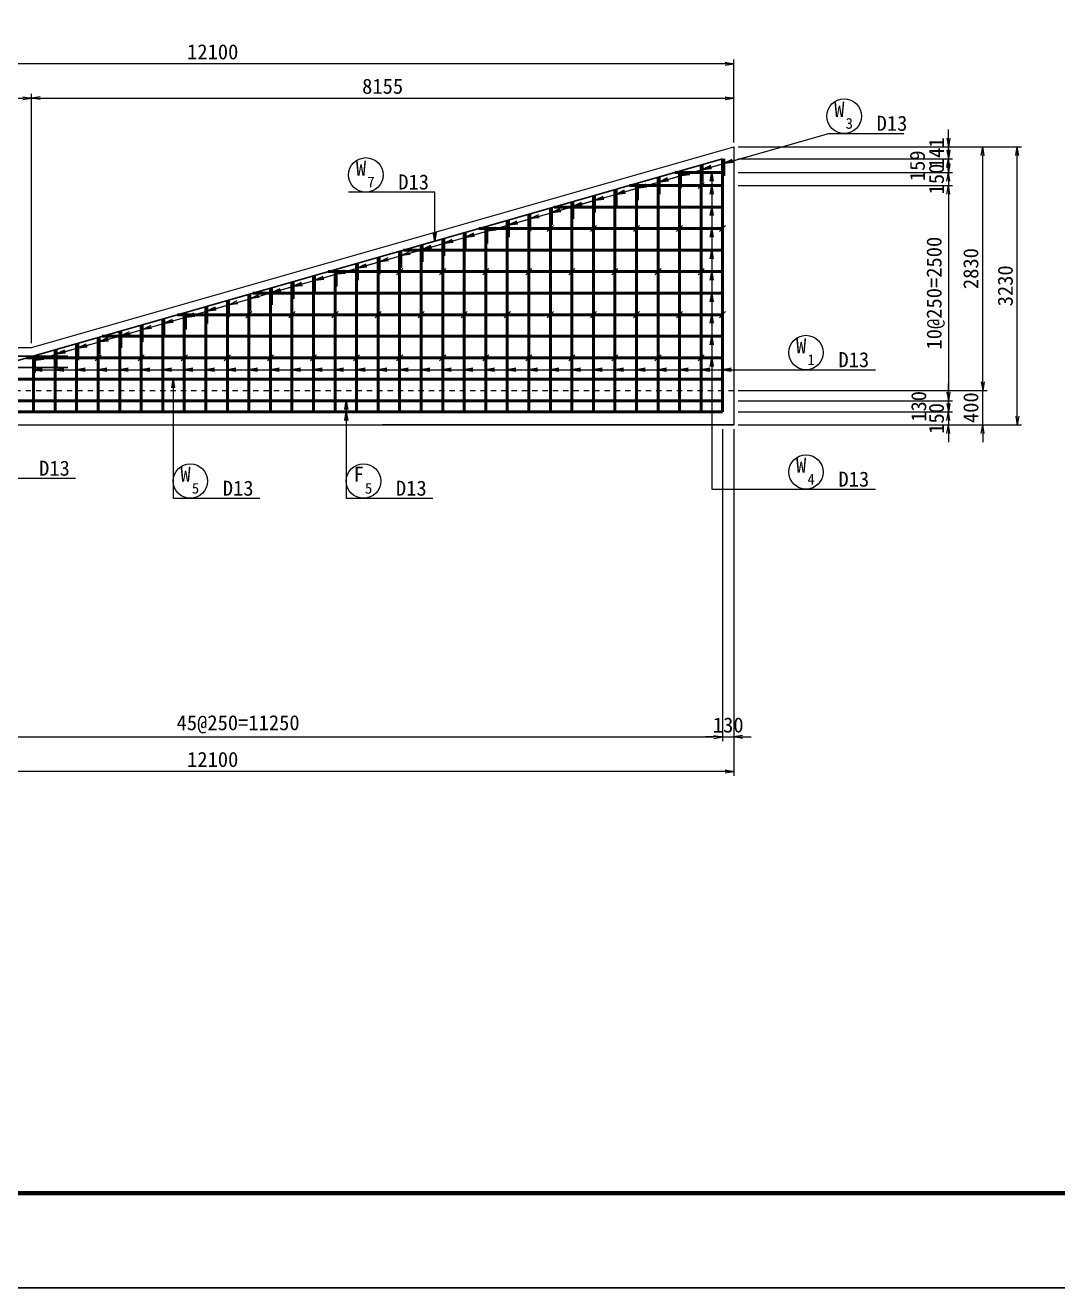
# Model space of a CAD drawing. Header units: millimetres. Extents: x 67792 to 193942, y -50017 to -20317.
# Drawn here: x 121147 to 133134, y -50017 to -35356 of the extents above; entities that cross this region are included whole.
import ezdxf
from ezdxf.enums import TextEntityAlignment as Align

# ---------------------------------------------------------------- set-up
doc = ezdxf.new("R2010")
doc.units = ezdxf.units.MM
doc.header["$LTSCALE"] = 50
doc.header["$PDSIZE"] = 300
doc.linetypes.add('DASHED2', pattern=[0.375, 0.25, -0.125])
doc.linetypes.add('SXF_跳び破線', pattern=[12, 6, -6])
doc.layers.get('Defpoints').update_dxf_attribs({"color": 191})
for name, color, linetype, lineweight in [('D-BGD', 7, 'Continuous', 13), ('D-STR', 1, 'Continuous', 50), ('D-STR-DIM', 7, 'Continuous', 13), ('D-STR-HTXT', 7, 'Continuous', 13), ('D-STR-STR2', 7, 'Continuous', 25), ('D-STR-STR5', 7, 'Continuous', 25), ('D-STR-STR9', 7, 'Continuous', 25), ('D-STR-TXT', 7, 'Continuous', 13), ('D-TTL', 2, 'Continuous', 140)]:
    doc.layers.add(name, color=color, linetype=linetype, lineweight=lineweight)
doc.styles.add('YOKO_GOTHIC', font='MS Gothic.ttf')
doc.dimstyles.new('S50', dxfattribs={"dimscale": 50, "dimtxt": 3.5, "dimasz": 2, "dimexe": 1, "dimexo": 1, "dimgap": 1, "dimtad": 1, "dimdec": 0, "dimzin": 1, "dimdsep": 46, "dimtxsty": 'YOKO_GOTHIC', "dimblk": 'OPEN', "dimcen": 0, "dimclrd": 256, "dimclre": 256, "dimclrt": 256, "dimaunit": 1, "dimadec": 3, "dimazin": 0, "dimtfac": 1, "dimtdec": 0, "dimtix": 1, "dimtmove": 2, "dimatfit": 3, "dimldrblk": 'OPEN', "dimfxl": 1, "dimlwd": -1, "dimlwe": -1, "dimarcsym": 2})

# ---------------------------------------------------------------- blocks, each defined once
blk = doc.blocks.new('_Open')
at = {"color": 0, "linetype": 'ByBlock', "lineweight": -2}
for p, q in [((-1, 0.17), (0, 0)), ((-1, -0.17), (0, 0)), ((0, 0), (-1, 0))]:
    blk.add_line(p, q, dxfattribs=at)
blk = doc.blocks.new('*D364')
at = {"layer": 'D-STR-DIM', "ltscale": 1500, "transparency": 16777216}
for p, q in [((117673, -39047), (117673, -36153)), ((117773, -36203), (121119, -36203)), ((121219, -39047), (121219, -36153))]:
    blk.add_line(p, q, dxfattribs=at)
at = {"layer": 'Defpoints', "color": 0, "ltscale": 1500, "transparency": 16777216}
for p in [(121219, -36203), (117673, -39097), (121219, -39097)]:
    blk.add_point(p, dxfattribs=at)
at = {"layer": 'D-STR-DIM', "ltscale": 1500, "transparency": 16777216, "xscale": 100, "yscale": 100, "zscale": 100, "rotation": 180}
blk.add_blockref('_Open', (117673, -36203), dxfattribs=at)
at = {"layer": 'D-STR-DIM', "ltscale": 1500, "transparency": 16777216, "xscale": 100, "yscale": 100, "zscale": 100}
blk.add_blockref('_Open', (121219, -36203), dxfattribs=at)
at = {"layer": 'D-STR-DIM', "ltscale": 1500, "transparency": 16777216, "insert": (119446, -36066), "char_height": 175, "attachment_point": 5, "style": 'YOKO_GOTHIC'}
blk.add_mtext('3545', dxfattribs=at)
blk = doc.blocks.new('*D365')
at = {"layer": 'D-STR-DIM', "ltscale": 1500, "transparency": 16777216}
for p, q in [((121219, -39047), (121219, -36153)), ((121319, -36203), (129273, -36203)), ((129373, -36717), (129373, -36153))]:
    blk.add_line(p, q, dxfattribs=at)
at = {"layer": 'Defpoints', "color": 0, "ltscale": 1500, "transparency": 16777216}
for p in [(129373, -36203), (129373, -36767), (121219, -39097)]:
    blk.add_point(p, dxfattribs=at)
at = {"layer": 'D-STR-DIM', "ltscale": 1500, "transparency": 16777216, "xscale": 100, "yscale": 100, "zscale": 100, "rotation": 180}
blk.add_blockref('_Open', (121219, -36203), dxfattribs=at)
at = {"layer": 'D-STR-DIM', "ltscale": 1500, "transparency": 16777216, "xscale": 100, "yscale": 100, "zscale": 100}
blk.add_blockref('_Open', (129373, -36203), dxfattribs=at)
at = {"layer": 'D-STR-DIM', "ltscale": 1500, "transparency": 16777216, "insert": (125296, -36066), "char_height": 175, "attachment_point": 5, "style": 'YOKO_GOTHIC'}
blk.add_mtext('8155', dxfattribs=at)
blk = doc.blocks.new('*D366')
at = {"layer": 'D-STR-DIM', "ltscale": 1500, "transparency": 16777216}
for p, q in [((117273, -39047), (117273, -35753)), ((129373, -36717), (129373, -35753)), ((129273, -35803), (117373, -35803))]:
    blk.add_line(p, q, dxfattribs=at)
at = {"layer": 'Defpoints', "color": 0, "ltscale": 1500, "transparency": 16777216}
for p in [(117273, -35803), (129373, -36767), (117273, -39097)]:
    blk.add_point(p, dxfattribs=at)
at = {"layer": 'D-STR-DIM', "ltscale": 1500, "transparency": 16777216, "xscale": 100, "yscale": 100, "zscale": 100, "rotation": 180}
blk.add_blockref('_Open', (117273, -35803), dxfattribs=at)
at = {"layer": 'D-STR-DIM', "ltscale": 1500, "transparency": 16777216, "xscale": 100, "yscale": 100, "zscale": 100}
blk.add_blockref('_Open', (129373, -35803), dxfattribs=at)
at = {"layer": 'D-STR-DIM', "ltscale": 1500, "transparency": 16777216, "insert": (123323, -35666), "char_height": 175, "attachment_point": 5, "style": 'YOKO_GOTHIC'}
blk.add_mtext('12100', dxfattribs=at)
blk = doc.blocks.new('*D370')
at = {"layer": 'D-STR-DIM', "ltscale": 1500, "transparency": 16777216}
for p, q in [((129243, -40047), (129243, -43671)), ((117993, -40647), (117993, -43671)), ((118093, -43621), (129143, -43621))]:
    blk.add_line(p, q, dxfattribs=at)
at = {"layer": 'Defpoints', "color": 0, "ltscale": 1500, "transparency": 16777216}
for p in [(129243, -39997), (117993, -40597), (129243, -43621)]:
    blk.add_point(p, dxfattribs=at)
at = {"layer": 'D-STR-DIM', "ltscale": 1500, "transparency": 16777216, "xscale": 100, "yscale": 100, "zscale": 100, "rotation": 180}
blk.add_blockref('_Open', (117993, -43621), dxfattribs=at)
at = {"layer": 'D-STR-DIM', "ltscale": 1500, "transparency": 16777216, "xscale": 100, "yscale": 100, "zscale": 100}
blk.add_blockref('_Open', (129243, -43621), dxfattribs=at)
at = {"layer": 'D-STR-DIM', "ltscale": 1500, "transparency": 16777216, "insert": (123618, -43474), "char_height": 175, "attachment_point": 5, "style": 'YOKO_GOTHIC'}
blk.add_mtext('45@250=11250', dxfattribs=at)
blk = doc.blocks.new('*D371')
at = {"layer": 'D-STR-DIM', "ltscale": 1500, "transparency": 16777216}
for p, q in [((129243, -40047), (129243, -43671)), ((129373, -40047), (129373, -43671)), ((129143, -43621), (129043, -43621)), ((129243, -43621), (129373, -43621)), ((129473, -43621), (129573, -43621))]:
    blk.add_line(p, q, dxfattribs=at)
at = {"layer": 'Defpoints', "color": 0, "ltscale": 1500, "transparency": 16777216}
for p in [(129243, -39997), (129373, -39997), (129373, -43621)]:
    blk.add_point(p, dxfattribs=at)
at = {"layer": 'D-STR-DIM', "ltscale": 1500, "transparency": 16777216, "xscale": 100, "yscale": 100, "zscale": 100}
blk.add_blockref('_Open', (129243, -43621), dxfattribs=at)
at = {"layer": 'D-STR-DIM', "ltscale": 1500, "transparency": 16777216, "xscale": 100, "yscale": 100, "zscale": 100, "rotation": 180}
blk.add_blockref('_Open', (129373, -43621), dxfattribs=at)
at = {"layer": 'D-STR-DIM', "ltscale": 1500, "transparency": 16777216, "insert": (129308, -43483), "char_height": 175, "attachment_point": 5, "style": 'YOKO_GOTHIC'}
blk.add_mtext('130', dxfattribs=at)
blk = doc.blocks.new('*D372')
at = {"layer": 'D-STR-DIM', "ltscale": 1500, "transparency": 16777216}
for p, q in [((129373, -40047), (129373, -44071)), ((117273, -40647), (117273, -44071)), ((129273, -44021), (117373, -44021))]:
    blk.add_line(p, q, dxfattribs=at)
at = {"layer": 'Defpoints', "color": 0, "ltscale": 1500, "transparency": 16777216}
for p in [(129373, -39997), (117273, -40597), (117273, -44021)]:
    blk.add_point(p, dxfattribs=at)
at = {"layer": 'D-STR-DIM', "ltscale": 1500, "transparency": 16777216, "xscale": 100, "yscale": 100, "zscale": 100, "rotation": 180}
blk.add_blockref('_Open', (117273, -44021), dxfattribs=at)
at = {"layer": 'D-STR-DIM', "ltscale": 1500, "transparency": 16777216, "xscale": 100, "yscale": 100, "zscale": 100}
blk.add_blockref('_Open', (129373, -44021), dxfattribs=at)
at = {"layer": 'D-STR-DIM', "ltscale": 1500, "transparency": 16777216, "insert": (123323, -43883), "char_height": 175, "attachment_point": 5, "style": 'YOKO_GOTHIC'}
blk.add_mtext('12100', dxfattribs=at)
blk = doc.blocks.new('*D287')
at = {"layer": 'D-STR-DIM', "ltscale": 1500, "transparency": 16777216}
for p, q in [((131864, -36667), (131864, -36567)), ((129423, -36767), (131914, -36767)), ((131864, -36767), (131864, -36908)), ((129423, -36908), (131914, -36908)), ((131864, -37008), (131864, -37108))]:
    blk.add_line(p, q, dxfattribs=at)
at = {"layer": 'Defpoints', "color": 0, "ltscale": 1500, "transparency": 16777216}
for p in [(129373, -36767), (129373, -36908), (131864, -36908)]:
    blk.add_point(p, dxfattribs=at)
at = {"layer": 'D-STR-DIM', "ltscale": 1500, "transparency": 16777216, "xscale": 100, "yscale": 100, "zscale": 100}
for p, rotation in [((131864, -36767), 270), ((131864, -36908), 90)]:
    blk.add_blockref('_Open', p, dxfattribs=dict(at, rotation=rotation))
at = {"layer": 'D-STR-DIM', "ltscale": 1500, "transparency": 16777216, "insert": (131726, -36838), "char_height": 175, "attachment_point": 5, "rotation": 90, "style": 'YOKO_GOTHIC'}
blk.add_mtext('141', dxfattribs=at)
blk = doc.blocks.new('*D288')
at = {"layer": 'D-STR-DIM', "ltscale": 1500, "transparency": 16777216}
for p, q in [((131864, -36808), (131864, -36708)), ((129423, -36908), (131914, -36908)), ((131864, -36908), (131864, -37067)), ((129423, -37067), (131914, -37067)), ((131864, -37167), (131864, -37267))]:
    blk.add_line(p, q, dxfattribs=at)
at = {"layer": 'Defpoints', "color": 0, "ltscale": 1500, "transparency": 16777216}
for p in [(129373, -36908), (129373, -37067), (131864, -37067)]:
    blk.add_point(p, dxfattribs=at)
at = {"layer": 'D-STR-DIM', "ltscale": 1500, "transparency": 16777216, "xscale": 100, "yscale": 100, "zscale": 100}
for p, rotation in [((131864, -36908), 270), ((131864, -37067), 90)]:
    blk.add_blockref('_Open', p, dxfattribs=dict(at, rotation=rotation))
at = {"layer": 'D-STR-DIM', "ltscale": 1500, "transparency": 16777216, "insert": (131505, -36988), "char_height": 175, "attachment_point": 5, "rotation": 90, "style": 'YOKO_GOTHIC'}
blk.add_mtext('159', dxfattribs=at)
blk = doc.blocks.new('*D289')
at = {"layer": 'D-STR-DIM', "ltscale": 1500, "transparency": 16777216}
for p, q in [((131864, -36967), (131864, -36867)), ((129423, -37067), (131914, -37067)), ((131864, -37067), (131864, -37217)), ((129423, -37217), (131914, -37217)), ((131864, -37317), (131864, -37417))]:
    blk.add_line(p, q, dxfattribs=at)
at = {"layer": 'Defpoints', "color": 0, "ltscale": 1500, "transparency": 16777216}
for p in [(129373, -37067), (129373, -37217), (131864, -37217)]:
    blk.add_point(p, dxfattribs=at)
at = {"layer": 'D-STR-DIM', "ltscale": 1500, "transparency": 16777216, "xscale": 100, "yscale": 100, "zscale": 100}
for p, rotation in [((131864, -37067), 270), ((131864, -37217), 90)]:
    blk.add_blockref('_Open', p, dxfattribs=dict(at, rotation=rotation))
at = {"layer": 'D-STR-DIM', "ltscale": 1500, "transparency": 16777216, "insert": (131726, -37142), "char_height": 175, "attachment_point": 5, "rotation": 90, "style": 'YOKO_GOTHIC'}
blk.add_mtext('150', dxfattribs=at)
blk = doc.blocks.new('*D290')
at = {"layer": 'D-STR-DIM', "ltscale": 1500, "transparency": 16777216}
for p, q in [((129423, -37217), (131914, -37217)), ((131864, -37317), (131864, -39617)), ((129423, -39717), (131914, -39717))]:
    blk.add_line(p, q, dxfattribs=at)
at = {"layer": 'Defpoints', "color": 0, "ltscale": 1500, "transparency": 16777216}
for p in [(129373, -37217), (129373, -39717), (131864, -39717)]:
    blk.add_point(p, dxfattribs=at)
at = {"layer": 'D-STR-DIM', "ltscale": 1500, "transparency": 16777216, "xscale": 100, "yscale": 100, "zscale": 100}
for p, rotation in [((131864, -37217), 90), ((131864, -39717), 270)]:
    blk.add_blockref('_Open', p, dxfattribs=dict(at, rotation=rotation))
at = {"layer": 'D-STR-DIM', "ltscale": 1500, "transparency": 16777216, "insert": (131717, -38467), "char_height": 175, "attachment_point": 5, "rotation": 90, "style": 'YOKO_GOTHIC'}
blk.add_mtext('10@250=2500', dxfattribs=at)
blk = doc.blocks.new('*D291')
at = {"layer": 'D-STR-DIM', "ltscale": 1500, "transparency": 16777216}
for p, q in [((131864, -39617), (131864, -39517)), ((129423, -39717), (131914, -39717)), ((131864, -39717), (131864, -39847)), ((129423, -39847), (131914, -39847)), ((131864, -39947), (131864, -40047))]:
    blk.add_line(p, q, dxfattribs=at)
at = {"layer": 'Defpoints', "color": 0, "ltscale": 1500, "transparency": 16777216}
for p in [(129373, -39717), (129373, -39847), (131864, -39847)]:
    blk.add_point(p, dxfattribs=at)
at = {"layer": 'D-STR-DIM', "ltscale": 1500, "transparency": 16777216, "xscale": 100, "yscale": 100, "zscale": 100}
for p, rotation in [((131864, -39717), 270), ((131864, -39847), 90)]:
    blk.add_blockref('_Open', p, dxfattribs=dict(at, rotation=rotation))
at = {"layer": 'D-STR-DIM', "ltscale": 1500, "transparency": 16777216, "insert": (131521, -39782), "char_height": 175, "attachment_point": 5, "rotation": 90, "style": 'YOKO_GOTHIC'}
blk.add_mtext('130', dxfattribs=at)
blk = doc.blocks.new('*D292')
at = {"layer": 'D-STR-DIM', "ltscale": 1500, "transparency": 16777216}
for p, q in [((131864, -39747), (131864, -39647)), ((129423, -39847), (131914, -39847)), ((131864, -39847), (131864, -39997)), ((129423, -39997), (131914, -39997)), ((131864, -40097), (131864, -40197))]:
    blk.add_line(p, q, dxfattribs=at)
at = {"layer": 'Defpoints', "color": 0, "ltscale": 1500, "transparency": 16777216}
for p in [(129373, -39847), (129373, -39997), (131864, -39997)]:
    blk.add_point(p, dxfattribs=at)
at = {"layer": 'D-STR-DIM', "ltscale": 1500, "transparency": 16777216, "xscale": 100, "yscale": 100, "zscale": 100}
for p, rotation in [((131864, -39847), 270), ((131864, -39997), 90)]:
    blk.add_blockref('_Open', p, dxfattribs=dict(at, rotation=rotation))
at = {"layer": 'D-STR-DIM', "ltscale": 1500, "transparency": 16777216, "insert": (131726, -39922), "char_height": 175, "attachment_point": 5, "rotation": 90, "style": 'YOKO_GOTHIC'}
blk.add_mtext('150', dxfattribs=at)
blk = doc.blocks.new('*D293')
at = {"layer": 'D-STR-DIM', "ltscale": 1500, "transparency": 16777216}
for p, q in [((132264, -39497), (132264, -39397)), ((129423, -39597), (132314, -39597)), ((132264, -39997), (132264, -39597)), ((129423, -39997), (132314, -39997)), ((132264, -40097), (132264, -40197))]:
    blk.add_line(p, q, dxfattribs=at)
at = {"layer": 'Defpoints', "color": 0, "ltscale": 1500, "transparency": 16777216}
for p in [(129373, -39597), (132264, -39597), (129373, -39997)]:
    blk.add_point(p, dxfattribs=at)
at = {"layer": 'D-STR-DIM', "ltscale": 1500, "transparency": 16777216, "xscale": 100, "yscale": 100, "zscale": 100}
for p, rotation in [((132264, -39597), 270), ((132264, -39997), 90)]:
    blk.add_blockref('_Open', p, dxfattribs=dict(at, rotation=rotation))
at = {"layer": 'D-STR-DIM', "ltscale": 1500, "transparency": 16777216, "insert": (132126, -39797), "char_height": 175, "attachment_point": 5, "rotation": 90, "style": 'YOKO_GOTHIC'}
blk.add_mtext('400', dxfattribs=at)
blk = doc.blocks.new('*D294')
at = {"layer": 'D-STR-DIM', "ltscale": 1500, "transparency": 16777216}
for p, q in [((129423, -36767), (132314, -36767)), ((132264, -39497), (132264, -36867)), ((129423, -39597), (132314, -39597))]:
    blk.add_line(p, q, dxfattribs=at)
at = {"layer": 'Defpoints', "color": 0, "ltscale": 1500, "transparency": 16777216}
for p in [(129373, -36767), (132264, -36767), (129373, -39597)]:
    blk.add_point(p, dxfattribs=at)
at = {"layer": 'D-STR-DIM', "ltscale": 1500, "transparency": 16777216, "xscale": 100, "yscale": 100, "zscale": 100}
for p, rotation in [((132264, -36767), 90), ((132264, -39597), 270)]:
    blk.add_blockref('_Open', p, dxfattribs=dict(at, rotation=rotation))
at = {"layer": 'D-STR-DIM', "ltscale": 1500, "transparency": 16777216, "insert": (132126, -38182), "char_height": 175, "attachment_point": 5, "rotation": 90, "style": 'YOKO_GOTHIC'}
blk.add_mtext('2830', dxfattribs=at)
blk = doc.blocks.new('*D295')
at = {"layer": 'D-STR-DIM', "ltscale": 1500, "transparency": 16777216}
for p, q in [((129423, -36767), (132714, -36767)), ((132664, -39897), (132664, -36867)), ((129423, -39997), (132714, -39997))]:
    blk.add_line(p, q, dxfattribs=at)
at = {"layer": 'Defpoints', "color": 0, "ltscale": 1500, "transparency": 16777216}
for p in [(129373, -36767), (132664, -36767), (129373, -39997)]:
    blk.add_point(p, dxfattribs=at)
at = {"layer": 'D-STR-DIM', "ltscale": 1500, "transparency": 16777216, "xscale": 100, "yscale": 100, "zscale": 100}
for p, rotation in [((132664, -36767), 90), ((132664, -39997), 270)]:
    blk.add_blockref('_Open', p, dxfattribs=dict(at, rotation=rotation))
at = {"layer": 'D-STR-DIM', "ltscale": 1500, "transparency": 16777216, "insert": (132526, -38382), "char_height": 175, "attachment_point": 5, "rotation": 90, "style": 'YOKO_GOTHIC'}
blk.add_mtext('3230', dxfattribs=at)

msp = doc.modelspace()

# ---------------------------------------------------------------- linework, layer by layer
at = {"layer": 'D-BGD'}
for p, q in [((129373.2, -36767.2), (129373.2, -39997.1)), ((120073.2, -39997.1), (129373.2, -39997.1)), ((129373.2, -39997.1), (125296.1, -39997.1))]:
    msp.add_line(p, q, dxfattribs=at)
at = {"layer": 'D-BGD', "linetype": 'SXF_跳び破線', "ltscale": 0.2}
msp.add_line((117673.2, -39597.1), (129373.2, -39597.1), dxfattribs=at)
at = {"layer": 'D-BGD'}
msp.add_lwpolyline([(117273.2, -39097.1), (121218.7, -39097.1), (129373.2, -36767.2)], dxfattribs=at)
at = {"layer": 'D-STR'}
for p, q in [((129243.2, -36908.4), (129243.2, -39847.1)), ((128687.7, -37067.1), (129243.2, -37067.1)), ((128743.2, -37051.2), (128743.2, -39847.1)), ((128993.2, -36979.8), (128993.2, -39847.1)), ((128162.7, -37217.1), (129243.2, -37217.1)), ((128243.2, -37194.1), (128243.2, -39847.1)), ((128493.2, -37122.7), (128493.2, -39847.1)), ((127743.2, -37337), (127743.2, -39847.1)), ((127993.2, -37265.5), (127993.2, -39847.1)), ((127243.2, -37479.8), (127243.2, -39847.1)), ((127287.7, -37467.1), (129243.2, -37467.1)), ((127493.2, -37408.4), (127493.2, -39847.1)), ((126743.2, -37622.7), (126743.2, -39847.1)), ((126993.2, -37551.2), (126993.2, -39847.1)), ((126243.2, -37765.5), (126243.2, -39847.1)), ((126412.7, -37717.1), (129243.2, -37717.1)), ((126493.2, -37694.1), (126493.2, -39847.1)), ((125537.7, -37967.1), (129243.2, -37967.1)), ((125743.2, -37908.4), (125743.2, -39847.1)), ((125993.2, -37837), (125993.2, -39847.1)), ((125243.2, -38051.2), (125243.2, -39847.1)), ((125493.2, -37979.8), (125493.2, -39847.1)), ((124662.7, -38217.1), (129243.2, -38217.1)), ((124743.2, -38194.1), (124743.2, -39847.1)), ((124993.2, -38122.7), (124993.2, -39847.1)), ((123993.2, -38408.4), (123993.2, -39847.1)), ((124243.2, -38337), (124243.2, -39847.1)), ((124493.2, -38265.5), (124493.2, -39847.1)), ((123493.2, -38551.2), (123493.2, -39847.1)), ((123743.2, -38479.8), (123743.2, -39847.1)), ((123787.7, -38467.1), (129243.2, -38467.1)), ((122993.2, -38694.1), (122993.2, -39847.1)), ((123243.2, -38622.7), (123243.2, -39847.1)), ((122493.2, -38837), (122493.2, -39847.1)), ((122743.2, -38765.5), (122743.2, -39847.1)), ((122912.7, -38717.1), (129243.2, -38717.1)), ((121993.2, -38979.8), (121993.2, -39847.1)), ((122037.7, -38967.1), (129243.2, -38967.1)), ((122243.2, -38908.4), (122243.2, -39847.1)), ((121493.2, -39122.7), (121493.2, -39847.1)), ((121743.2, -39051.2), (121743.2, -39847.1)), ((121162.7, -39217.1), (129243.2, -39217.1)), ((121243.2, -39194.1), (121243.2, -39847.1)), ((117393.2, -39467.1), (129243.2, -39467.1)), ((117393.2, -39717.1), (129243.2, -39717.1)), ((117393.2, -39847.1), (129243.2, -39847.1))]:
    msp.add_line(p, q, dxfattribs=at)
at = {"layer": 'D-STR-HTXT'}
for p, q in [((120730.6, -40617.3), (121730.6, -40617.3)), ((122863.6, -40849.2), (123870.1, -40849.2)), ((124873.7, -40849.2), (125880.3, -40849.2))]:
    msp.add_line(p, q, dxfattribs=at)
for centre in [(130654.6, -36412), (125100.9, -37093.7), (130211.3, -39156.9), (123063.6, -40649.2), (125073.7, -40649.2), (130211.3, -40544.1)]:
    msp.add_circle(centre, 200, dxfattribs=at)
at = {"layer": 'D-STR-STR2'}
for p, q in [((120838.5, -39309.7), (129243.2, -36908.4)), ((117393.2, -39197.1), (121642.7, -39197.1)), ((117393.2, -39332.1), (121642.7, -39332.1))]:
    msp.add_line(p, q, dxfattribs=at)
at = {"layer": 'D-STR-STR5'}
for p, q in [((128957.9, -37252.5), (129028.6, -37181.7)), ((127207.9, -37752.5), (127278.6, -37681.7)), ((127707.9, -37752.5), (127778.6, -37681.7)), ((128207.9, -37752.5), (128278.6, -37681.7)), ((128707.9, -37752.5), (128778.6, -37681.7)), ((129207.9, -37752.5), (129278.6, -37681.7)), ((125457.9, -38252.5), (125528.6, -38181.7)), ((125957.9, -38252.5), (126028.6, -38181.7)), ((126457.9, -38252.5), (126528.6, -38181.7)), ((126957.9, -38252.5), (127028.6, -38181.7)), ((127457.9, -38252.5), (127528.6, -38181.7)), ((127957.9, -38252.5), (128028.6, -38181.7)), ((128457.9, -38252.5), (128528.6, -38181.7)), ((128957.9, -38252.5), (129028.6, -38181.7)), ((123707.9, -38752.5), (123778.6, -38681.7)), ((124207.9, -38752.5), (124278.6, -38681.7)), ((124707.9, -38752.5), (124778.6, -38681.7)), ((125207.9, -38752.5), (125278.6, -38681.7)), ((125707.9, -38752.5), (125778.6, -38681.7)), ((126207.9, -38752.5), (126278.6, -38681.7)), ((126707.9, -38752.5), (126778.6, -38681.7)), ((127207.9, -38752.5), (127278.6, -38681.7)), ((127707.9, -38752.5), (127778.6, -38681.7)), ((128207.9, -38752.5), (128278.6, -38681.7)), ((128707.9, -38752.5), (128778.6, -38681.7)), ((129207.9, -38752.5), (129278.6, -38681.7)), ((121957.9, -39252.5), (122028.6, -39181.7)), ((122457.9, -39252.5), (122528.6, -39181.7)), ((122957.9, -39252.5), (123028.6, -39181.7)), ((123457.9, -39252.5), (123528.6, -39181.7)), ((123957.9, -39252.5), (124028.6, -39181.7)), ((124457.9, -39252.5), (124528.6, -39181.7)), ((124957.9, -39252.5), (125028.6, -39181.7)), ((125457.9, -39252.5), (125528.6, -39181.7)), ((125957.9, -39252.5), (126028.6, -39181.7)), ((126457.9, -39252.5), (126528.6, -39181.7)), ((126957.9, -39252.5), (127028.6, -39181.7)), ((127457.9, -39252.5), (127528.6, -39181.7)), ((127957.9, -39252.5), (128028.6, -39181.7)), ((128457.9, -39252.5), (128528.6, -39181.7)), ((128957.9, -39252.5), (129028.6, -39181.7))]:
    msp.add_line(p, q, dxfattribs=at)
at = {"layer": 'D-STR-STR9'}
for p, q in [((129263.2, -36908.4), (129263.2, -37103.4)), ((128763.2, -37051.2), (128763.2, -37246.2)), ((129013.2, -36979.8), (129013.2, -37174.8)), ((128263.2, -37194.1), (128263.2, -37389.1)), ((128513.2, -37122.7), (128513.2, -37317.7)), ((127763.2, -37337), (127763.2, -37532)), ((128013.2, -37265.5), (128013.2, -37460.5)), ((127263.2, -37479.8), (127263.2, -37674.8)), ((127513.2, -37408.4), (127513.2, -37603.4)), ((126763.2, -37622.7), (126763.2, -37817.7)), ((127013.2, -37551.2), (127013.2, -37746.2)), ((126263.2, -37765.5), (126263.2, -37960.5)), ((126513.2, -37694.1), (126513.2, -37889.1)), ((125763.2, -37908.4), (125763.2, -38103.4)), ((126013.2, -37837), (126013.2, -38032)), ((125263.2, -38051.2), (125263.2, -38246.2)), ((125513.2, -37979.8), (125513.2, -38174.8)), ((124763.2, -38194.1), (124763.2, -38389.1)), ((125013.2, -38122.7), (125013.2, -38317.7)), ((124013.2, -38408.4), (124013.2, -38603.4)), ((124263.2, -38337), (124263.2, -38532)), ((124513.2, -38265.5), (124513.2, -38460.5)), ((123513.2, -38551.2), (123513.2, -38746.2)), ((123763.2, -38479.8), (123763.2, -38674.8)), ((123013.2, -38694.1), (123013.2, -38889.1)), ((123263.2, -38622.7), (123263.2, -38817.7)), ((122513.2, -38837), (122513.2, -39032)), ((122763.2, -38765.5), (122763.2, -38960.5)), ((122013.2, -38979.8), (122013.2, -39174.8)), ((122263.2, -38908.4), (122263.2, -39103.4)), ((121513.2, -39122.7), (121513.2, -39317.7)), ((121763.2, -39051.2), (121763.2, -39246.2)), ((121263.2, -39194.1), (121263.2, -39389.1))]:
    msp.add_line(p, q, dxfattribs=at)
at = {"layer": 'D-TTL'}
msp.add_lwpolyline([(110866.7, -21416.6), (110866.7, -48916.6), (150866.7, -48916.6), (150866.7, -21416.6)], close=True, dxfattribs=at)
at = {"layer": 'Defpoints', "color": 1}
msp.add_lwpolyline([(109841.7, -20316.6), (109841.7, -50016.6), (151891.7, -50016.6), (151891.7, -20316.6)], close=True, dxfattribs=at)

# ---------------------------------------------------------------- block references
at = {"layer": 'D-STR-HTXT'}
for p, xscale, yscale, zscale, rotation in [((127013.2, -37601.8), 100, 100, 100, 195.9453959009201), ((125263.2, -38101.8), 100, 100, 100, 195.9453959009201), ((125513.2, -38030.3), 100, 100, 100, 195.9453959009201), ((123763.2, -38530.3), 99.99999999999999, 99.99999999999999, 99.99999999999999, 195.9453959009172), ((123513.2, -38601.8), 100, 100, 100, 195.9453959009201), ((122513.2, -38887.5), 99.99999999999999, 99.99999999999999, 99.99999999999999, 195.9453959009172), ((122263.2, -38958.9), 99.99999999999999, 99.99999999999999, 99.99999999999999, 195.9453959009172)]:
    msp.add_blockref('_Open', p, dxfattribs=dict(at, xscale=xscale, yscale=yscale, zscale=zscale, rotation=rotation))

# ---------------------------------------------------------------- texts
at = {"layer": 'D-STR-TXT', "style": 'YOKO_GOTHIC'}
for s, height, p in [('W', 175, (130598.3, -36420.3)), ('3', 125, (130714, -36558.1)), ('W', 175, (125044.6, -37102)), ('7', 125, (125160.3, -37239.8)), ('W', 175, (130155, -39165.2)), ('1', 125, (130270.7, -39303)), ('W', 175, (130155, -40552.4)), ('4', 125, (130270.7, -40690.2)), ('5', 125, (123123, -40795.3)), ('5', 125, (125133.1, -40795.3))]:
    msp.add_text(s, height=height, dxfattribs=at).set_placement(p, align=Align.CENTER)
for p in [(131031.1, -36582), (125477.4, -37263.7), (130587.8, -39326.9), (130587.8, -40714.1), (123440.1, -40819.2), (125450.3, -40819.2)]:
    msp.add_text('D13', height=175, dxfattribs=at).set_placement(p)
at = {"layer": 'D-STR-TXT', "color": 4, "style": 'YOKO_GOTHIC'}
msp.add_text('D13', height=175, dxfattribs=at).set_placement((121307.1, -40587.3))
at = {"layer": 'D-STR-TXT', "linetype": 'DASHED2', "ltscale": 0.5, "style": 'YOKO_GOTHIC'}
for s, p in [('W', (123007.3, -40657.5)), ('F', (125017.5, -40657.5))]:
    msp.add_text(s, height=175, dxfattribs=at).set_placement(p, align=Align.CENTER)

# ---------------------------------------------------------------- dimensions: what is measured, and where the dimension line sits
at = {"layer": 'D-STR-DIM', "ltscale": 1500}
for base, p1, p2, picture, middle in [((117273.2, -35803.3), (129373.2, -36767.2), (117273.2, -39097.1), '*D366', (123323.2, -35665.8)), ((121218.7203, -36203.3012), (117673.2432, -39097.1002), (121218.7203, -39097.1002), '*D364', (119445.9817, -36065.8012)), ((129373.2432, -36203.3012), (121218.7203, -39097.1002), (129373.2432, -36767.2365), '*D365', (125295.9817, -36065.8012)), ((117273.2, -44020.9), (129373.2, -39997.1), (117273.2, -40597.1), '*D372', (123323.2, -43883.4)), ((129373.2, -43620.9), (129243.2, -39997.1), (129373.2, -39997.1), '*D371', (129308.2, -43483.4))]:
    dim = msp.add_linear_dim(base=base, p1=p1, p2=p2, dimstyle='S50', dxfattribs=at)
    dim.commit()
    dim.dimension.update_dxf_attribs({"geometry": picture, "text_midpoint": middle})
for base, p1, p2, picture, middle in [((131863.7, -36908.4), (129373.2, -36767.2), (129373.2, -36908.4), '*D287', (131726.2, -36837.8)), ((132263.7, -36767.2), (129373.2, -39597.1), (129373.2, -36767.2), '*D294', (132126.2, -38182.2)), ((132663.7, -36767.2), (129373.2, -39997.1), (129373.2, -36767.2), '*D295', (132526.2, -38382.2)), ((131863.7, -37217.1), (129373.2, -37067.1), (129373.2, -37217.1), '*D289', (131726.2, -37142.1)), ((132263.7, -39597.1), (129373.2, -39997.1), (129373.2, -39597.1), '*D293', (132126.2, -39797.1)), ((131863.7, -39997.1), (129373.2, -39847.1), (129373.2, -39997.1), '*D292', (131726.2, -39922.1))]:
    dim = msp.add_linear_dim(base=base, p1=p1, p2=p2, angle=90, dimstyle='S50', dxfattribs=at)
    dim.commit()
    dim.dimension.update_dxf_attribs({"geometry": picture, "text_midpoint": middle})
for base, p1, p2, picture, middle in [((131863.7, -37067.1), (129373.2, -36908.4), (129373.2, -37067.1), '*D288', (131505.2, -36987.7)), ((131863.7, -39847.1), (129373.2, -39717.1), (129373.2, -39847.1), '*D291', (131521.1, -39782.1))]:
    dim = msp.add_linear_dim(base=base, p1=p1, p2=p2, angle=90, dimstyle='S50', dxfattribs=at)
    dim.commit()
    dim.dimension.update_dxf_attribs({"geometry": picture, "text_midpoint": middle, "dimtype": 160})
dim = msp.add_linear_dim(base=(131863.7, -39717.1), p1=(129373.2, -37217.1), p2=(129373.2, -39717.1), angle=90, text='10@250=<>', dimstyle='S50', dxfattribs=at)
dim.commit()
dim.dimension.update_dxf_attribs({"geometry": '*D290', "text_midpoint": (131716.9, -38467.1)})
dim = msp.add_linear_dim(base=(129243.2, -43620.9), p1=(117993.2, -40597.1), p2=(129243.2, -39997.1), text='45@250=<>', dimstyle='S50', dxfattribs=at)
dim.commit()
dim.dimension.update_dxf_attribs({"geometry": '*D370', "text_midpoint": (123618.2, -43474.1)})

# ---------------------------------------------------------------- leaders
at = {"layer": 'D-STR-HTXT'}
for points in [[(121263.2, -39244.6), (130477.6, -36612), (131345.5, -36612)], [(129263.2, -36958.9), (129536.5, -36880.8)], [(128763.2, -37101.8), (129036.5, -37023.7)], [(129013.2, -37030.3), (129286.5, -36952.3)], [(129116.9, -37067.1), (129116.9, -40744.1), (131017.9, -40744.1)], [(128263.2, -37244.6), (128536.5, -37166.6)], [(128513.2, -37173.2), (128786.5, -37095.1)], [(129116.9, -37217.1), (129116.9, -37544.5)], [(125900.9, -37863.3), (125900.9, -37293.7), (124900.9, -37293.7)], [(127513.2, -37458.9), (127786.5, -37380.8)], [(127763.2, -37387.5), (128036.5, -37309.4)], [(128013.2, -37316), (128286.5, -37238)], [(127263.2, -37530.3), (127542.8, -37450.5)], [(129116.9, -37467.1), (129116.9, -37794.5)], [(126513.2, -37744.6), (126792.8, -37664.7)], [(126763.2, -37673.2), (127042.8, -37593.3)], [(126013.2, -37887.5), (126292.8, -37807.6)], [(126263.2, -37816), (126542.8, -37736.2)], [(129116.9, -37717.1), (129116.9, -38044.5)], [(125763.2, -37958.9), (126042.8, -37879)], [(129116.9, -37967.1), (129116.9, -38294.5)], [(125013.2, -38173.2), (125278, -38097.6)], [(124513.2, -38316), (124778, -38240.4)], [(124763.2, -38244.6), (125028, -38169)], [(129116.9, -38217.1), (129116.9, -38544.5)], [(124013.2, -38458.9), (124278, -38383.3)], [(124263.2, -38387.5), (124528, -38311.8)], [(129116.9, -38467.1), (129116.9, -38794.5)], [(123013.2, -38744.6), (123298.1, -38663.2)], [(123263.2, -38673.2), (123548.1, -38591.8)], [(122763.2, -38816), (123048.1, -38734.7)], [(129116.9, -38717.1), (129116.9, -39044.5)], [(121763.2, -39101.8), (122140.9, -38993.9)], [(122013.2, -39030.3), (122378.4, -38926)], [(129116.9, -38967.1), (129116.9, -39294.5)], [(121513.2, -39173.2), (121890.9, -39065.3)], [(129116.9, -39217.1), (129116.9, -39544.5)], [(121243.2, -39356.9), (131017.9, -39356.9)], [(121493.2, -39356.9), (121822.8, -39356.9)], [(121743.2, -39356.9), (122072.8, -39356.9)], [(121993.2, -39356.9), (122322.8, -39356.9)], [(122243.2, -39356.9), (122572.8, -39356.9)], [(122493.2, -39356.9), (122822.8, -39356.9)], [(122743.2, -39356.9), (123072.8, -39356.9)], [(122993.2, -39356.9), (123322.8, -39356.9)], [(123243.2, -39356.9), (123572.8, -39356.9)], [(123493.2, -39356.9), (123865.6, -39356.9)], [(123743.2, -39356.9), (124115.6, -39356.9)], [(123993.2, -39356.9), (124365.6, -39356.9)], [(124243.2, -39356.9), (124615.6, -39356.9)], [(124493.2, -39356.9), (124865.6, -39356.9)], [(124743.2, -39356.9), (125115.6, -39356.9)], [(124993.2, -39356.9), (125365.6, -39356.9)], [(125243.2, -39356.9), (125615.6, -39356.9)], [(125493.2, -39356.9), (125917, -39356.9)], [(125743.2, -39356.9), (126167, -39356.9)], [(125993.2, -39356.9), (126417, -39356.9)], [(126243.2, -39356.9), (126667, -39356.9)], [(126493.2, -39356.9), (126917, -39356.9)], [(126743.2, -39356.9), (127167, -39356.9)], [(126993.2, -39356.9), (127412.8, -39356.9)], [(127243.2, -39356.9), (127662.8, -39356.9)], [(127493.2, -39356.9), (127912.8, -39356.9)], [(127743.2, -39356.9), (128162.8, -39356.9)], [(127993.2, -39356.9), (128412.8, -39356.9)], [(128243.2, -39356.9), (128662.8, -39356.9)], [(128493.2, -39356.9), (128912.8, -39356.9)], [(128743.2, -39356.9), (129162.8, -39356.9)], [(128993.2, -39356.9), (129412.8, -39356.9)], [(129243.2, -39356.9), (129662.8, -39356.9)], [(122863.6, -39467.1), (122863.6, -40849.2)], [(124873.7, -39717.1), (124873.7, -40849.2)], [(124873.7, -39847.1), (124873.7, -40283.1)]]:
    msp.add_leader(points, dimstyle='S50', dxfattribs=at)

doc.saveas('drawing.dxf')
